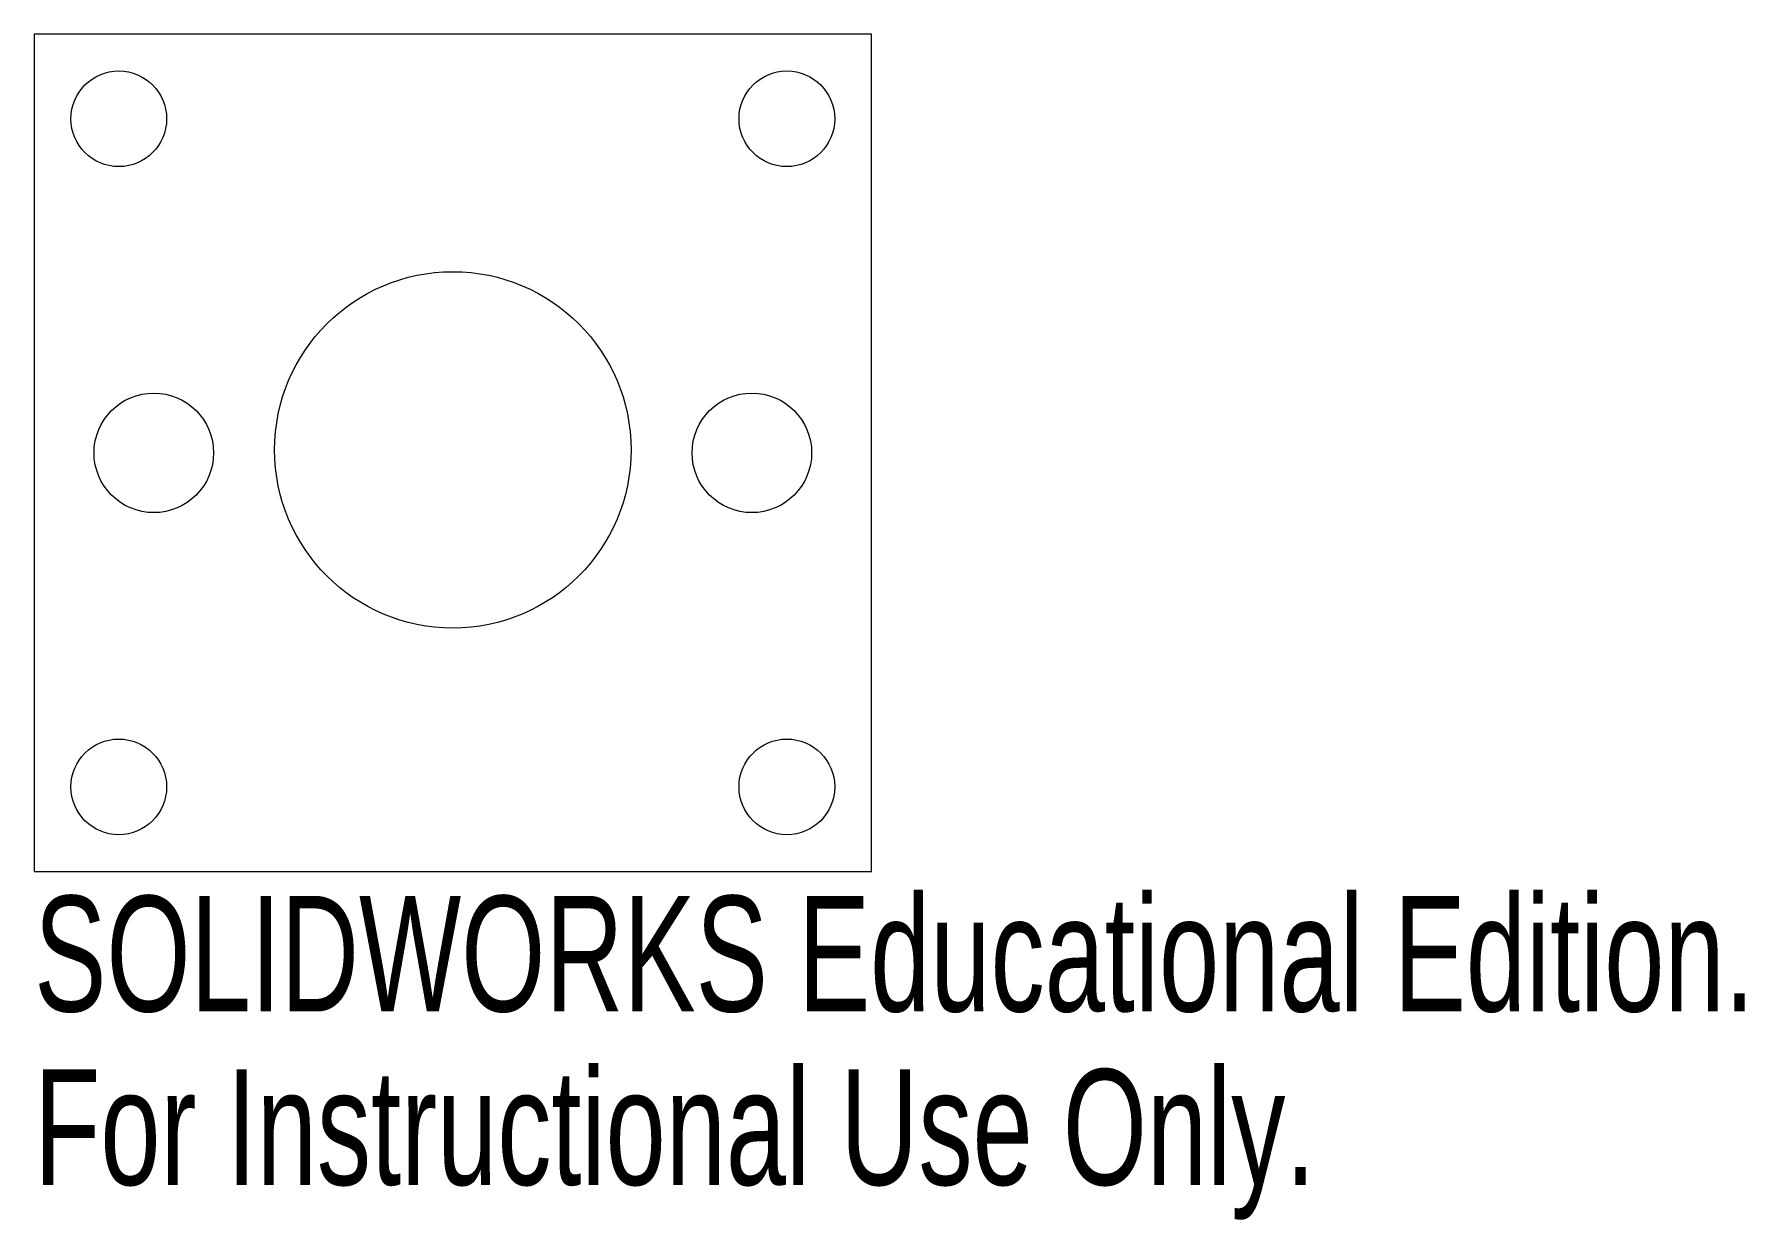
# Model space of a CAD drawing. Header units: millimetres. Extents: x -14.7 to 56.8, y -29.6 to 20.
import ezdxf

# ---------------------------------------------------------------- set-up
doc = ezdxf.new("R2010")
doc.units = ezdxf.units.MM
doc.styles.add('SLDTEXTSTYLE0', font='TXT', dxfattribs={"width": 0.7})

msp = doc.modelspace()

# ---------------------------------------------------------------- linework, layer by layer
at = {"color": 7, "linetype": 'Continuous', "lineweight": 15}
for p, q in [((20.278, 19.97), (-14.722, 19.97)), ((-14.722, 19.97), (-14.722, -15.03)), ((20.278, -15.03), (20.278, 19.97)), ((-14.722, -15.03), (20.278, -15.03))]:
    msp.add_line(p, q, dxfattribs=at)
for centre, radius in [((-11.187, 16.435), 2), ((16.742, 16.435), 2), ((2.778, 2.593), 7.45), ((-9.722, 2.47), 2.5), ((15.278, 2.47), 2.5), ((-11.187, -11.494), 2), ((16.742, -11.494), 2)]:
    msp.add_circle(centre, radius, dxfattribs=at)

# ---------------------------------------------------------------- texts
at = {"color": 7, "linetype": 'Continuous', "char_height": 4.83362, "attachment_point": 1, "style": 'SLDTEXTSTYLE0'}
for s, insert in [('SOLIDWORKS Educational Edition.', (-14.722, -16.049)), ('For Instructional Use Only.', (-14.722, -23.3))]:
    msp.add_mtext(s, dxfattribs=dict(at, insert=insert))

doc.saveas('drawing.dxf')
